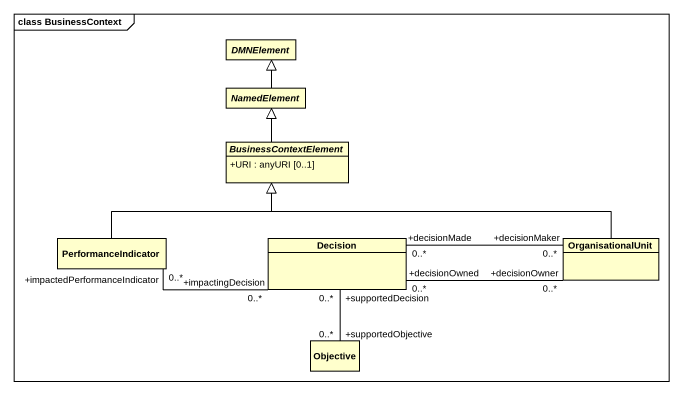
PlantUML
@startuml
mainframe class BusinessContext
hide circle
hide empty members
skinparam classAttributeIconSize 0
abstract class DMNElement
abstract class NamedElement
abstract class BusinessContextElement {
  +URI : anyURI [0..1]
}
class PerformanceIndicator
class Decision
class OrganisationalUnit
class Objective
NamedElement -up-|> DMNElement
BusinessContextElement -up-|> NamedElement
PerformanceIndicator -right-|> BusinessContextElement
Decision "+impactingDecision\n0..*" -left- "+impactedPerformanceIndicator\n0..*" PerformanceIndicator
Decision "+decisionOwned\n0..*" -right- "+decisionOwner\n0..*" OrganisationalUnit
Decision "+decisionMade\n0..*" -right- "+decisionMaker\n0..*" OrganisationalUnit
OrganisationalUnit -left-|> BusinessContextElement
Objective "+supportedObjective\n0..*" -up- "+supportedDecision\n0..*" Decision
@enduml
